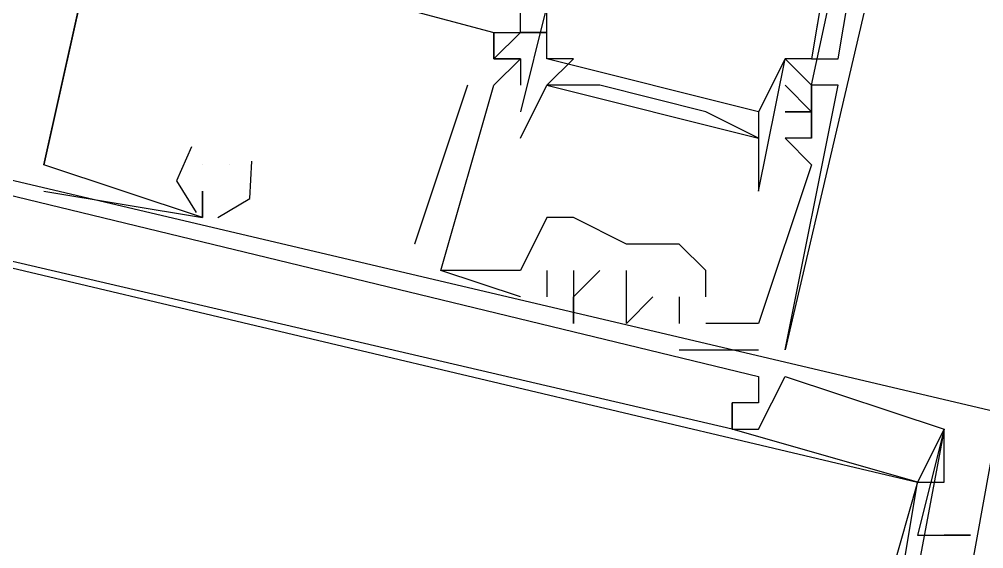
# Model space of a CAD drawing. Header units: feet. Extents: x -84 to 198, y -22 to 181.
# Drawn here: x 125.3209 to 125.8066, y 119.6642 to 119.9311 of the extents above; entities that cross this region are included whole.
import ezdxf

# ---------------------------------------------------------------- set-up
doc = ezdxf.new("R2010")
doc.units = ezdxf.units.FT
doc.layers.add('A-LINEA', color=7, linetype='CONTINUOUS')

msp = doc.modelspace()

# ---------------------------------------------------------------- linework, layer by layer
at = {"layer": 'A-LINEA'}
for p, q in [((125.8, 120.1644), (125.7067, 119.7644)), ((125.7333, 119.9911), (125.72, 119.9111)), ((125.7333, 119.9911), (125.72, 119.9111)), ((125.36, 119.9778), (125.3333, 119.8578)), ((125.36, 119.9778), (125.3333, 119.8578)), ((125.36, 119.9778), (125.3333, 119.8578)), ((125.56, 119.9244), (125.56, 119.9244)), ((125.56, 119.9244), (125.56, 119.9244)), ((125.56, 119.9244), (125.56, 119.9244)), ((125.56, 119.9244), (125.56, 119.9244)), ((125.56, 119.9244), (125.56, 119.9244)), ((125.56, 119.9244), (125.56, 119.9244)), ((125.5733, 119.9244), (125.5867, 119.9244)), ((125.5733, 119.9244), (125.5867, 119.9244)), ((125.5733, 119.9244), (125.5733, 119.9244)), ((125.5733, 119.9244), (125.5867, 119.9244)), ((125.5733, 119.9244), (125.5867, 119.9244)), ((125.5733, 119.9244), (125.5733, 119.9244)), ((125.5733, 119.9244), (125.5867, 119.9244)), ((125.5733, 119.9244), (125.5867, 119.9244)), ((125.5733, 119.9244), (125.5733, 119.9244)), ((125.56, 119.9111), (125.5733, 119.9111)), ((125.56, 119.9111), (125.56, 119.9111)), ((125.56, 119.9111), (125.56, 119.9111)), ((125.56, 119.9111), (125.5733, 119.9111)), ((125.56, 119.9111), (125.56, 119.9111)), ((125.56, 119.9111), (125.56, 119.9111)), ((125.56, 119.9111), (125.5733, 119.9111)), ((125.56, 119.9111), (125.56, 119.9111)), ((125.56, 119.9111), (125.56, 119.9111)), ((125.5733, 119.9111), (125.5733, 119.8978)), ((125.5733, 119.9111), (125.5733, 119.9111)), ((125.5733, 119.9111), (125.5733, 119.8978)), ((125.5733, 119.9111), (125.5733, 119.9111)), ((125.5733, 119.9111), (125.5733, 119.8978)), ((125.5733, 119.9111), (125.5733, 119.9111)), ((125.5867, 119.9111), (125.5867, 119.9111)), ((125.6933, 119.8844), (125.5867, 119.9111)), ((125.6933, 119.8844), (125.5867, 119.9111)), ((125.6933, 119.8844), (125.5867, 119.9111)), ((125.6, 119.9111), (125.6, 119.9111)), ((125.7067, 119.9111), (125.7067, 119.9111)), ((125.7067, 119.9111), (125.7067, 119.9111)), ((125.72, 119.9111), (125.72, 119.9111)), ((125.7333, 119.9111), (125.7333, 119.9111)), ((125.5467, 119.8978), (125.52, 119.8178)), ((125.5467, 119.8978), (125.52, 119.8178)), ((125.5467, 119.8978), (125.52, 119.8178)), ((125.5467, 119.8978), (125.5467, 119.8978)), ((125.5467, 119.8978), (125.5467, 119.8978)), ((125.5467, 119.8978), (125.5467, 119.8978)), ((125.56, 119.8978), (125.56, 119.8978)), ((125.56, 119.8978), (125.56, 119.8978)), ((125.56, 119.8978), (125.56, 119.8978)), ((125.56, 119.8978), (125.56, 119.8978)), ((125.56, 119.8978), (125.56, 119.8978)), ((125.56, 119.8978), (125.56, 119.8978)), ((125.5867, 119.8978), (125.5867, 119.8978)), ((125.5867, 119.8978), (125.5867, 119.8978)), ((125.6133, 119.8978), (125.6133, 119.8978)), ((125.72, 119.8978), (125.72, 119.8978)), ((125.72, 119.8978), (125.72, 119.8978)), ((125.72, 119.8978), (125.72, 119.8978)), ((125.72, 119.8978), (125.72, 119.8978)), ((125.72, 119.8978), (125.72, 119.8978)), ((125.72, 119.8978), (125.72, 119.8978)), ((125.72, 119.8978), (125.72, 119.8978)), ((125.7333, 119.8978), (125.7333, 119.8978)), ((125.7333, 119.8978), (125.7333, 119.8978)), ((125.7333, 119.8978), (125.7333, 119.8978)), ((125.5733, 119.8844), (125.5733, 119.8844)), ((125.6667, 119.8844), (125.6667, 119.8844)), ((125.6933, 119.8844), (125.6933, 119.8844)), ((125.72, 119.8844), (125.72, 119.8844)), ((125.72, 119.8844), (125.72, 119.8844)), ((125.72, 119.8844), (125.72, 119.8844)), ((125.72, 119.8844), (125.72, 119.8844)), ((125.5733, 119.8711), (125.5733, 119.8711)), ((125.6933, 119.8711), (125.6933, 119.8711)), ((125.6933, 119.8711), (125.6933, 119.8711)), ((125.7067, 119.8711), (125.7067, 119.8711)), ((125.7067, 119.8711), (125.7067, 119.8711)), ((125.7067, 119.8711), (125.7067, 119.8711)), ((125.72, 119.8711), (125.7067, 119.8711)), ((125.72, 119.8711), (125.7067, 119.8711)), ((125.72, 119.8711), (125.7067, 119.8711)), ((125.72, 119.8711), (125.72, 119.8711)), ((125.72, 119.8711), (125.72, 119.8711)), ((125.72, 119.8711), (125.72, 119.8711)), ((125.72, 119.8711), (125.72, 119.8711)), ((125.3333, 119.8578), (125.3333, 119.8578)), ((125.3333, 119.8578), (125.3333, 119.8578)), ((125.3333, 119.8578), (125.3333, 119.8578)), ((125.3333, 119.8578), (125.3333, 119.8578)), ((125.3333, 119.8578), (125.3333, 119.8578)), ((125.3333, 119.8578), (125.3333, 119.8578)), ((125.4133, 119.8578), (125.4133, 119.8578)), ((125.4133, 119.8578), (125.4133, 119.8578)), ((125.4133, 119.8578), (125.4133, 119.8578)), ((125.4267, 119.8578), (125.4267, 119.8578)), ((125.4267, 119.8578), (125.4267, 119.8578)), ((125.4267, 119.8578), (125.4267, 119.8578)), ((125.4267, 119.8578), (125.4267, 119.8578)), ((125.4267, 119.8578), (125.4267, 119.8578)), ((125.4267, 119.8578), (125.4267, 119.8578)), ((125.6933, 119.8578), (125.6933, 119.8578)), ((125.72, 119.8578), (125.72, 119.8578)), ((125.72, 119.8578), (125.72, 119.8578)), ((125.72, 119.8578), (125.72, 119.8578)), ((125.3333, 119.8444), (125.3333, 119.8444)), ((125.3333, 119.8444), (125.3333, 119.8444)), ((125.3333, 119.8444), (125.3333, 119.8444)), ((125.4133, 119.8444), (125.4133, 119.8444)), ((125.4133, 119.8444), (125.4133, 119.8444)), ((125.4133, 119.8444), (125.4133, 119.8444)), ((125.4133, 119.8444), (125.4133, 119.8444)), ((125.4133, 119.8444), (125.4133, 119.8444)), ((125.4133, 119.8444), (125.4133, 119.8444)), ((125.6933, 119.8444), (125.6933, 119.8444)), ((125.4133, 119.8311), (125.4133, 119.8311)), ((125.4133, 119.8311), (125.4133, 119.8311)), ((125.4133, 119.8311), (125.4133, 119.8311)), ((125.4133, 119.8311), (125.4133, 119.8311)), ((125.4133, 119.8311), (125.4133, 119.8311)), ((125.4133, 119.8311), (125.4133, 119.8311)), ((125.5867, 119.8311), (125.5867, 119.8311)), ((125.5867, 119.8311), (125.5867, 119.8311)), ((125.5867, 119.8311), (125.5867, 119.8311)), ((125.6, 119.8311), (125.6, 119.8311)), ((125.6, 119.8311), (125.6, 119.8311)), ((125.6, 119.8311), (125.6, 119.8311)), ((125.6, 119.8311), (125.6, 119.8311)), ((125.52, 119.8178), (125.52, 119.8178)), ((125.52, 119.8178), (125.52, 119.8178)), ((125.52, 119.8178), (125.52, 119.8178)), ((125.6267, 119.8178), (125.6267, 119.8178)), ((125.6267, 119.8178), (125.6267, 119.8178)), ((125.6267, 119.8178), (125.6267, 119.8178)), ((125.6267, 119.8178), (125.6267, 119.8178)), ((125.6267, 119.8178), (125.6267, 119.8178)), ((125.6533, 119.8178), (125.6533, 119.8178)), ((125.6533, 119.8178), (125.6533, 119.8178)), ((125.6533, 119.8178), (125.6533, 119.8178)), ((125.5333, 119.8044), (125.5333, 119.8044)), ((125.5333, 119.8044), (125.5333, 119.8044)), ((125.5333, 119.8044), (125.5333, 119.8044)), ((125.5333, 119.8044), (125.5333, 119.8044)), ((125.5333, 119.8044), (125.5333, 119.8044)), ((125.5333, 119.8044), (125.5333, 119.8044)), ((125.5733, 119.8044), (125.5733, 119.8044)), ((125.5733, 119.8044), (125.5733, 119.8044)), ((125.5733, 119.8044), (125.5733, 119.8044)), ((125.5733, 119.8044), (125.5733, 119.8044)), ((125.5733, 119.8044), (125.5733, 119.8044)), ((125.5733, 119.8044), (125.5733, 119.8044)), ((125.5867, 119.8044), (125.5867, 119.8044)), ((125.5867, 119.8044), (125.5867, 119.8044)), ((125.5867, 119.8044), (125.5867, 119.8044)), ((125.6, 119.8044), (125.6, 119.8044)), ((125.6, 119.8044), (125.6, 119.8044)), ((125.6, 119.8044), (125.6, 119.8044)), ((125.6133, 119.8044), (125.6133, 119.8044)), ((125.6133, 119.8044), (125.6133, 119.8044)), ((125.6133, 119.8044), (125.6133, 119.8044)), ((125.6267, 119.8044), (125.6267, 119.8044)), ((125.6267, 119.8044), (125.6267, 119.8044)), ((125.6267, 119.8044), (125.6267, 119.8044)), ((125.6667, 119.8044), (125.6667, 119.8044)), ((125.6667, 119.8044), (125.6667, 119.8044)), ((125.6667, 119.8044), (125.6667, 119.8044)), ((125.5733, 119.7911), (125.5733, 119.7911)), ((125.5733, 119.7911), (125.5733, 119.7911)), ((125.5733, 119.7911), (125.5733, 119.7911)), ((125.5867, 119.7911), (125.5867, 119.7911)), ((125.5867, 119.7911), (125.5867, 119.7911)), ((125.5867, 119.7911), (125.5867, 119.7911)), ((125.6, 119.7911), (125.6, 119.7911)), ((125.6, 119.7911), (125.6, 119.7911)), ((125.6, 119.7911), (125.6, 119.7911)), ((125.64, 119.7911), (125.64, 119.7911)), ((125.64, 119.7911), (125.64, 119.7911)), ((125.64, 119.7911), (125.64, 119.7911)), ((125.6533, 119.7911), (125.6533, 119.7911)), ((125.6533, 119.7911), (125.6533, 119.7911)), ((125.6533, 119.7911), (125.6533, 119.7911)), ((125.6667, 119.7911), (125.6667, 119.7911)), ((125.6667, 119.7911), (125.6667, 119.7911)), ((125.6667, 119.7911), (125.6667, 119.7911)), ((125.6, 119.7778), (125.6, 119.7778)), ((125.6, 119.7778), (125.6, 119.7778)), ((125.6, 119.7778), (125.6, 119.7778)), ((125.6267, 119.7778), (125.6267, 119.7778)), ((125.6267, 119.7778), (125.6267, 119.7778)), ((125.6267, 119.7778), (125.6267, 119.7778)), ((125.6533, 119.7778), (125.6533, 119.7778)), ((125.6533, 119.7778), (125.6533, 119.7778)), ((125.6533, 119.7778), (125.6533, 119.7778)), ((125.6667, 119.7778), (125.6667, 119.7778)), ((125.6667, 119.7778), (125.6667, 119.7778)), ((125.6667, 119.7778), (125.6667, 119.7778)), ((125.6933, 119.7778), (125.6933, 119.7778)), ((125.6933, 119.7778), (125.6933, 119.7778)), ((125.6933, 119.7778), (125.6933, 119.7778)), ((125.6533, 119.7644), (125.6533, 119.7644)), ((125.6533, 119.7644), (125.6533, 119.7644)), ((125.6533, 119.7644), (125.6533, 119.7644)), ((125.6933, 119.7644), (125.6933, 119.7644)), ((125.6933, 119.7644), (125.6933, 119.7644)), ((125.6933, 119.7644), (125.6933, 119.7644)), ((125.7067, 119.7644), (125.7067, 119.7644)), ((125.7067, 119.7644), (125.7067, 119.7644)), ((125.7067, 119.7644), (125.7067, 119.7644)), ((125.6933, 119.7511), (125.6933, 119.7511)), ((125.6933, 119.7511), (125.6933, 119.7511)), ((125.6933, 119.7511), (125.6933, 119.7511)), ((125.6933, 119.7511), (125.6933, 119.7511)), ((125.6933, 119.7511), (125.6933, 119.7511)), ((125.6933, 119.7511), (125.6933, 119.7511)), ((125.7067, 119.7511), (125.7067, 119.7511)), ((125.7067, 119.7511), (125.7067, 119.7511)), ((125.7067, 119.7511), (125.7067, 119.7511)), ((125.7067, 119.7511), (125.7067, 119.7511)), ((125.7067, 119.7511), (125.7067, 119.7511)), ((125.7067, 119.7511), (125.7067, 119.7511)), ((125.68, 119.7378), (125.68, 119.7378)), ((125.68, 119.7378), (125.68, 119.7378)), ((125.68, 119.7378), (125.68, 119.7378)), ((125.68, 119.7378), (125.68, 119.7378)), ((125.68, 119.7378), (125.68, 119.7378)), ((125.68, 119.7378), (125.68, 119.7378)), ((125.68, 119.7378), (125.68, 119.7378)), ((125.68, 119.7378), (125.68, 119.7378)), ((125.68, 119.7378), (125.68, 119.7378)), ((125.68, 119.7378), (125.68, 119.7378)), ((125.68, 119.7378), (125.68, 119.7378)), ((125.68, 119.7378), (125.68, 119.7378)), ((125.68, 119.7378), (125.68, 119.7378)), ((125.68, 119.7378), (125.68, 119.7378)), ((125.68, 119.7378), (125.68, 119.7378)), ((125.68, 119.7378), (125.68, 119.7378)), ((125.68, 119.7378), (125.68, 119.7378)), ((125.68, 119.7378), (125.68, 119.7378)), ((125.6933, 119.7378), (125.6933, 119.7378)), ((125.6933, 119.7378), (125.6933, 119.7378)), ((125.6933, 119.7378), (125.6933, 119.7378)), ((125.6933, 119.7378), (125.6933, 119.7378)), ((125.6933, 119.7378), (125.6933, 119.7378)), ((125.6933, 119.7378), (125.6933, 119.7378)), ((125.6933, 119.7378), (125.6933, 119.7378)), ((125.6933, 119.7378), (125.6933, 119.7378)), ((125.6933, 119.7378), (125.6933, 119.7378)), ((125.6933, 119.7378), (125.6933, 119.7378)), ((125.6933, 119.7378), (125.6933, 119.7378)), ((125.6933, 119.7378), (125.6933, 119.7378)), ((125.68, 119.7244), (125.68, 119.7244)), ((125.68, 119.7244), (125.68, 119.7244)), ((125.68, 119.7244), (125.68, 119.7244)), ((125.68, 119.7244), (125.68, 119.7244)), ((125.68, 119.7244), (125.68, 119.7244)), ((125.68, 119.7244), (125.68, 119.7244)), ((125.68, 119.7244), (125.68, 119.7244)), ((125.68, 119.7244), (125.68, 119.7244)), ((125.68, 119.7244), (125.68, 119.7244)), ((125.68, 119.7244), (125.68, 119.7244)), ((125.68, 119.7244), (125.68, 119.7244)), ((125.68, 119.7244), (125.68, 119.7244)), ((125.68, 119.7244), (125.68, 119.7244)), ((125.68, 119.7244), (125.68, 119.7244)), ((125.68, 119.7244), (125.68, 119.7244)), ((125.68, 119.7244), (125.68, 119.7244)), ((125.68, 119.7244), (125.68, 119.7244)), ((125.68, 119.7244), (125.68, 119.7244)), ((125.6933, 119.7244), (125.6933, 119.7244)), ((125.6933, 119.7244), (125.6933, 119.7244)), ((125.6933, 119.7244), (125.6933, 119.7244)), ((125.6933, 119.7244), (125.6933, 119.7244)), ((125.6933, 119.7244), (125.6933, 119.7244)), ((125.6933, 119.7244), (125.6933, 119.7244)), ((125.7867, 119.7244), (125.7867, 119.7244)), ((125.7867, 119.7244), (125.7867, 119.7244)), ((125.7867, 119.7244), (125.7867, 119.7244)), ((125.7867, 119.7244), (125.7867, 119.7244)), ((125.7867, 119.7244), (125.7867, 119.7244)), ((125.7867, 119.7244), (125.7867, 119.7244)), ((125.7867, 119.7244), (125.7867, 119.7244)), ((125.7867, 119.7244), (125.7867, 119.7244)), ((125.7867, 119.7244), (125.7867, 119.7244)), ((125.7867, 119.7244), (125.7867, 119.7244)), ((125.7867, 119.7244), (125.7867, 119.7244)), ((125.7867, 119.7244), (125.7867, 119.7244)), ((125.7867, 119.7244), (125.7867, 119.7244)), ((125.7867, 119.7244), (125.7867, 119.7244)), ((125.7867, 119.7244), (125.7867, 119.7244)), ((125.7733, 119.6978), (125.7733, 119.6978)), ((125.7733, 119.6978), (125.7733, 119.6978)), ((125.7733, 119.6978), (125.7733, 119.6978)), ((125.7733, 119.6978), (125.7733, 119.6978)), ((125.7733, 119.6978), (125.7733, 119.6978)), ((125.7733, 119.6978), (125.7733, 119.6978)), ((125.7733, 119.6978), (125.7733, 119.6978)), ((125.7733, 119.6978), (125.7733, 119.6978)), ((125.7733, 119.6978), (125.7733, 119.6978)), ((125.7733, 119.6978), (125.7733, 119.6978)), ((125.7733, 119.6978), (125.7733, 119.6978)), ((125.7733, 119.6978), (125.7733, 119.6978)), ((125.7733, 119.6978), (125.7733, 119.6978)), ((125.7733, 119.6978), (125.7733, 119.6978)), ((125.7733, 119.6978), (125.7733, 119.6978)), ((125.7733, 119.6978), (125.7733, 119.6978)), ((125.7733, 119.6978), (125.7733, 119.6978)), ((125.7733, 119.6978), (125.7733, 119.6978)), ((125.7867, 119.6978), (125.7867, 119.6978)), ((125.7867, 119.6978), (125.7867, 119.6978)), ((125.7867, 119.6978), (125.7867, 119.6978)), ((125.7867, 119.6978), (125.7867, 119.6978)), ((125.7867, 119.6978), (125.7867, 119.6978)), ((125.7867, 119.6978), (125.7867, 119.6978)), ((125.7733, 119.6711), (125.7733, 119.6711)), ((125.7733, 119.6711), (125.7733, 119.6711)), ((125.7733, 119.6711), (125.7733, 119.6711)), ((125.7867, 119.6711), (125.7867, 119.6711)), ((125.7867, 119.6711), (125.7867, 119.6711)), ((125.7867, 119.6711), (125.7867, 119.6711)), ((125.7867, 119.6711), (125.7867, 119.6711)), ((125.7867, 119.6711), (125.7867, 119.6711)), ((125.7867, 119.6711), (125.7867, 119.6711)), ((125.8, 119.6711), (125.8, 119.6711)), ((125.8, 119.6711), (125.8, 119.6711)), ((125.8, 119.6711), (125.8, 119.6711)), ((125.8, 119.6711), (125.8, 119.6711)), ((125.8, 119.6711), (125.8, 119.6711)), ((125.8, 119.6711), (125.8, 119.6711))]:
    msp.add_line(p, q, dxfattribs=at)
for points in [[(125.6133, 120.1111), (125.5733, 119.9378), (125.5867, 119.9378), (125.5733, 119.8844)], [(125.6933, 119.8444), (125.7067, 119.9111), (125.72, 119.8978), (125.76, 120.0844), (125.72, 120.0978)], [(125.7333, 120.0578), (125.7333, 120.0844), (125.7467, 120.0844), (125.7467, 120.0711), (125.72, 119.9111), (125.7067, 119.9111), (125.6933, 119.8844), (125.6933, 119.8711), (125.6667, 119.8844), (125.6133, 119.8978), (125.5867, 119.8978), (125.6, 119.9111), (125.5867, 119.9111), (125.5867, 119.9378)], [(125.72, 119.9111), (125.7333, 119.9111), (125.7467, 119.9911), (125.7333, 119.9911)], [(125.4133, 119.8444), (125.4133, 119.8311), (125.3333, 119.8578), (125.36, 119.9778), (125.56, 119.9244), (125.56, 119.9111)], [(125.4133, 119.8444), (125.4133, 119.8311), (125.3333, 119.8578), (125.36, 119.9778), (125.56, 119.9244), (125.56, 119.9111)], [(125.4133, 119.8444), (125.4133, 119.8311), (125.3333, 119.8578), (125.36, 119.9778), (125.56, 119.9244), (125.56, 119.9111)], [(125.6667, 119.7911), (125.6667, 119.8044), (125.6533, 119.8178), (125.6267, 119.8178), (125.6, 119.8311), (125.5867, 119.8311), (125.5733, 119.8044), (125.5333, 119.8044), (125.56, 119.8978), (125.5733, 119.9111), (125.56, 119.9111), (125.56, 119.9244), (125.5733, 119.9244), (125.5733, 119.9378), (125.36, 119.9778)], [(125.6667, 119.7911), (125.6667, 119.8044), (125.6533, 119.8178), (125.6267, 119.8178), (125.6, 119.8311), (125.5867, 119.8311), (125.5733, 119.8044), (125.5333, 119.8044), (125.56, 119.8978), (125.5733, 119.9111), (125.56, 119.9111), (125.56, 119.9244), (125.5733, 119.9244), (125.5733, 119.9378), (125.36, 119.9778)], [(125.6667, 119.7911), (125.6667, 119.8044), (125.6533, 119.8178), (125.6267, 119.8178), (125.6, 119.8311), (125.5867, 119.8311), (125.5733, 119.8044), (125.5333, 119.8044), (125.56, 119.8978), (125.5733, 119.9111), (125.56, 119.9111), (125.56, 119.9244), (125.5733, 119.9244), (125.5733, 119.9378), (125.36, 119.9778)], [(125.5733, 119.9244), (125.5733, 119.9244), (125.56, 119.9111), (125.56, 119.9111), (125.56, 119.9244), (125.5733, 119.9244)], [(125.5733, 119.9244), (125.5733, 119.9244), (125.56, 119.9111), (125.56, 119.9111), (125.56, 119.9244), (125.5733, 119.9244)], [(125.5733, 119.9244), (125.5733, 119.9244), (125.56, 119.9111), (125.56, 119.9111), (125.56, 119.9244), (125.5733, 119.9244)], [(125.5867, 119.9244), (125.5733, 119.9244), (125.5867, 119.9244)], [(125.5867, 119.9244), (125.5733, 119.9244), (125.5867, 119.9244)], [(125.5867, 119.9244), (125.5733, 119.9244), (125.5867, 119.9244)], [(125.5733, 119.9111), (125.5733, 119.9111), (125.56, 119.9111)], [(125.56, 119.9111), (125.5733, 119.9111), (125.5733, 119.9111), (125.5733, 119.9111)], [(125.5733, 119.9111), (125.5733, 119.9111), (125.56, 119.9111)], [(125.56, 119.9111), (125.5733, 119.9111), (125.5733, 119.9111), (125.5733, 119.9111)], [(125.5733, 119.9111), (125.5733, 119.9111), (125.56, 119.9111)], [(125.56, 119.9111), (125.5733, 119.9111), (125.5733, 119.9111), (125.5733, 119.9111)], [(125.5733, 119.8711), (125.5867, 119.8978), (125.6933, 119.8711), (125.6933, 119.8444)], [(125.7067, 119.7644), (125.7333, 119.8978), (125.72, 119.8978), (125.72, 119.8844), (125.72, 119.8978), (125.72, 119.8711), (125.7067, 119.8711), (125.72, 119.8578), (125.6933, 119.7778), (125.6667, 119.7778)], [(125.7067, 119.7644), (125.7333, 119.8978), (125.72, 119.8978), (125.72, 119.8844), (125.72, 119.8978), (125.72, 119.8711), (125.7067, 119.8711), (125.72, 119.8578), (125.6933, 119.7778), (125.6667, 119.7778)], [(125.7067, 119.7644), (125.7333, 119.8978), (125.72, 119.8978), (125.72, 119.8844), (125.72, 119.8978), (125.72, 119.8711), (125.7067, 119.8711), (125.72, 119.8578), (125.6933, 119.7778), (125.6667, 119.7778)], [(125.7067, 119.8844), (125.72, 119.8844), (125.7067, 119.8978)], [(125.7067, 119.8978), (125.72, 119.8844), (125.7067, 119.8844)], [(125.72, 119.8844), (125.7067, 119.8844), (125.72, 119.8844), (125.7067, 119.8978)], [(125.9067, 119.7111), (125.2267, 119.8711), (125.2, 119.7244)], [(125.9067, 119.7111), (125.2267, 119.8711), (125.2, 119.7244)], [(125.9067, 119.7111), (125.2267, 119.8711), (125.2, 119.7244)], [(125.8933, 119.7111), (125.9067, 119.7111), (125.2267, 119.8711), (125.2, 119.7244)], [(125.8933, 119.7111), (125.9067, 119.7111), (125.2267, 119.8711), (125.2, 119.7244)], [(125.8933, 119.7111), (125.9067, 119.7111), (125.2267, 119.8711), (125.2, 119.7244)], [(125.4076, 119.8668), (125.4001, 119.8496), (125.4101, 119.8337)], [(125.4076, 119.8668), (125.4001, 119.8496), (125.4101, 119.8337)], [(125.4076, 119.8668), (125.4001, 119.8496), (125.4101, 119.8337)], [(125.24, 119.8444), (125.2533, 119.8578), (125.6933, 119.7511), (125.6933, 119.7378)], [(125.24, 119.8444), (125.2533, 119.8578), (125.6933, 119.7511), (125.6933, 119.7378)], [(125.24, 119.8444), (125.2533, 119.8578), (125.6933, 119.7511), (125.6933, 119.7378)], [(125.2533, 119.8578), (125.6933, 119.7511), (125.6933, 119.7378)], [(125.2533, 119.8578), (125.6933, 119.7511), (125.6933, 119.7378)], [(125.2533, 119.8578), (125.6933, 119.7511), (125.6933, 119.7378)], [(125.4133, 119.8578), (125.4133, 119.8578), (125.4133, 119.8578)], [(125.4133, 119.8578), (125.4133, 119.8578), (125.4133, 119.8578)], [(125.4133, 119.8578), (125.4133, 119.8578), (125.4133, 119.8578)], [(125.421, 119.8311), (125.4371, 119.8408), (125.4381, 119.8596)], [(125.421, 119.8311), (125.4371, 119.8408), (125.4381, 119.8596)], [(125.421, 119.8311), (125.4371, 119.8408), (125.4381, 119.8596)], [(125.3333, 119.8444), (125.4133, 119.8311), (125.4133, 119.8444)], [(125.3333, 119.8444), (125.4133, 119.8311), (125.4133, 119.8444)], [(125.3333, 119.8444), (125.4133, 119.8311), (125.4133, 119.8444)], [(125.6933, 119.7378), (125.68, 119.7378), (125.68, 119.7244), (125.28, 119.8178), (125.28, 119.8311)], [(125.6933, 119.7378), (125.68, 119.7378), (125.68, 119.7244), (125.28, 119.8178), (125.28, 119.8311)], [(125.6933, 119.7378), (125.68, 119.7378), (125.68, 119.7244), (125.28, 119.8178), (125.28, 119.8311)], [(125.6933, 119.7378), (125.68, 119.7378), (125.68, 119.7244), (125.28, 119.8178), (125.28, 119.8311)], [(125.6933, 119.7378), (125.68, 119.7378), (125.68, 119.7244), (125.28, 119.8178), (125.28, 119.8311)], [(125.6933, 119.7378), (125.68, 119.7378), (125.68, 119.7244), (125.28, 119.8178), (125.28, 119.8311)], [(125.6533, 119.8178), (125.6267, 119.8178), (125.6267, 119.8178), (125.6, 119.8311)], [(125.2533, 119.7244), (125.2667, 119.8178), (125.7733, 119.6978), (125.7467, 119.6044), (125.7467, 119.6044), (125.76, 119.6178), (125.7733, 119.6978), (125.7867, 119.6978), (125.7867, 119.7244)], [(125.2533, 119.7244), (125.2667, 119.8178), (125.7733, 119.6978), (125.7467, 119.6044), (125.7467, 119.6044), (125.76, 119.6178), (125.7733, 119.6978), (125.7867, 119.6978), (125.7867, 119.7244)], [(125.2533, 119.7244), (125.2667, 119.8178), (125.7733, 119.6978), (125.7467, 119.6044), (125.7467, 119.6044), (125.76, 119.6178), (125.7733, 119.6978), (125.7867, 119.6978), (125.7867, 119.7244)], [(125.2533, 119.7244), (125.2667, 119.8178), (125.7733, 119.6978), (125.7467, 119.6044), (125.7467, 119.6044), (125.76, 119.6178), (125.7733, 119.6978), (125.7867, 119.6978), (125.7867, 119.7244)], [(125.2533, 119.7244), (125.2667, 119.8178), (125.7733, 119.6978), (125.7467, 119.6044), (125.7467, 119.6044), (125.76, 119.6178), (125.7733, 119.6978), (125.7867, 119.6978), (125.7867, 119.7244)], [(125.2533, 119.7244), (125.2667, 119.8178), (125.7733, 119.6978), (125.7467, 119.6044), (125.7467, 119.6044), (125.76, 119.6178), (125.7733, 119.6978), (125.7867, 119.6978), (125.7867, 119.7244)], [(125.5733, 119.7911), (125.5333, 119.8044), (125.5333, 119.8044)], [(125.5733, 119.7911), (125.5333, 119.8044), (125.5333, 119.8044)], [(125.5733, 119.7911), (125.5333, 119.8044), (125.5333, 119.8044)], [(125.5867, 119.8044), (125.5867, 119.8044), (125.5867, 119.7911)], [(125.5867, 119.8044), (125.5867, 119.8044), (125.5867, 119.7911)], [(125.5867, 119.8044), (125.5867, 119.8044), (125.5867, 119.7911)], [(125.6, 119.8044), (125.6, 119.7778), (125.6, 119.7911), (125.6133, 119.8044)], [(125.6, 119.8044), (125.6, 119.7778), (125.6, 119.7911), (125.6133, 119.8044)], [(125.6, 119.8044), (125.6, 119.7778), (125.6, 119.7911), (125.6133, 119.8044)], [(125.64, 119.7911), (125.64, 119.7911), (125.6267, 119.7778), (125.6267, 119.8044), (125.6267, 119.8044)], [(125.64, 119.7911), (125.64, 119.7911), (125.6267, 119.7778), (125.6267, 119.8044), (125.6267, 119.8044)], [(125.64, 119.7911), (125.64, 119.7911), (125.6267, 119.7778), (125.6267, 119.8044), (125.6267, 119.8044)], [(125.6533, 119.7911), (125.6533, 119.7778), (125.6533, 119.7778)], [(125.6533, 119.7911), (125.6533, 119.7778), (125.6533, 119.7778)], [(125.6533, 119.7911), (125.6533, 119.7778), (125.6533, 119.7778)], [(125.6533, 119.7644), (125.6933, 119.7644), (125.6933, 119.7644)], [(125.6533, 119.7644), (125.6933, 119.7644), (125.6933, 119.7644)], [(125.6533, 119.7644), (125.6933, 119.7644), (125.6933, 119.7644)], [(125.68, 119.7378), (125.68, 119.7244), (125.6933, 119.7244), (125.7067, 119.7511), (125.7867, 119.7244), (125.7467, 119.5111)], [(125.68, 119.7378), (125.68, 119.7244), (125.6933, 119.7244), (125.7067, 119.7511), (125.7867, 119.7244), (125.7467, 119.5111)], [(125.68, 119.7378), (125.68, 119.7244), (125.6933, 119.7244), (125.7067, 119.7511), (125.7867, 119.7244), (125.7467, 119.5111)], [(125.68, 119.7378), (125.68, 119.7244), (125.6933, 119.7244), (125.7067, 119.7511), (125.7867, 119.7244), (125.7733, 119.6711), (125.7867, 119.6711), (125.8, 119.6711), (125.7867, 119.6711)], [(125.68, 119.7378), (125.68, 119.7244), (125.6933, 119.7244), (125.7067, 119.7511), (125.7867, 119.7244), (125.7733, 119.6711), (125.7867, 119.6711), (125.8, 119.6711), (125.7867, 119.6711)], [(125.68, 119.7378), (125.68, 119.7244), (125.6933, 119.7244), (125.7067, 119.7511), (125.7867, 119.7244), (125.7733, 119.6711), (125.7867, 119.6711), (125.8, 119.6711), (125.7867, 119.6711)], [(125.7867, 119.7244), (125.7733, 119.6978), (125.68, 119.7244), (125.68, 119.7378)], [(125.6933, 119.7378), (125.68, 119.7378), (125.68, 119.7378), (125.68, 119.7244)], [(125.7867, 119.7244), (125.7733, 119.6978), (125.68, 119.7244), (125.68, 119.7378)], [(125.6933, 119.7378), (125.68, 119.7378), (125.68, 119.7378), (125.68, 119.7244)], [(125.7867, 119.7244), (125.7733, 119.6978), (125.68, 119.7244), (125.68, 119.7378)], [(125.6933, 119.7378), (125.68, 119.7378), (125.68, 119.7378), (125.68, 119.7244)], [(125.7867, 119.7244), (125.7733, 119.6978), (125.68, 119.7244), (125.68, 119.7378)], [(125.7867, 119.7244), (125.7733, 119.6978), (125.68, 119.7244), (125.68, 119.7378)], [(125.7867, 119.7244), (125.7733, 119.6978), (125.68, 119.7244), (125.68, 119.7378)], [(125.7733, 119.5778), (125.7867, 119.5778), (125.8133, 119.7244), (125.88, 119.7111)], [(125.7733, 119.5778), (125.7867, 119.5778), (125.8133, 119.7244), (125.88, 119.7111)], [(125.7733, 119.5778), (125.7867, 119.5778), (125.8133, 119.7244), (125.88, 119.7111)], [(125.8, 119.6578), (125.7733, 119.5778), (125.7867, 119.5778), (125.8133, 119.7244), (125.88, 119.7111)], [(125.8, 119.6578), (125.7733, 119.5778), (125.7867, 119.5778), (125.8133, 119.7244), (125.88, 119.7111)], [(125.8, 119.6578), (125.7733, 119.5778), (125.7867, 119.5778), (125.8133, 119.7244), (125.88, 119.7111)]]:
    msp.add_lwpolyline(points, dxfattribs=at)
msp.add_lwpolyline([(125.72, 119.8978), (125.72, 119.8978), (125.72, 119.8711), (125.72, 119.8711)], close=True, dxfattribs=at)

doc.saveas('drawing.dxf')
